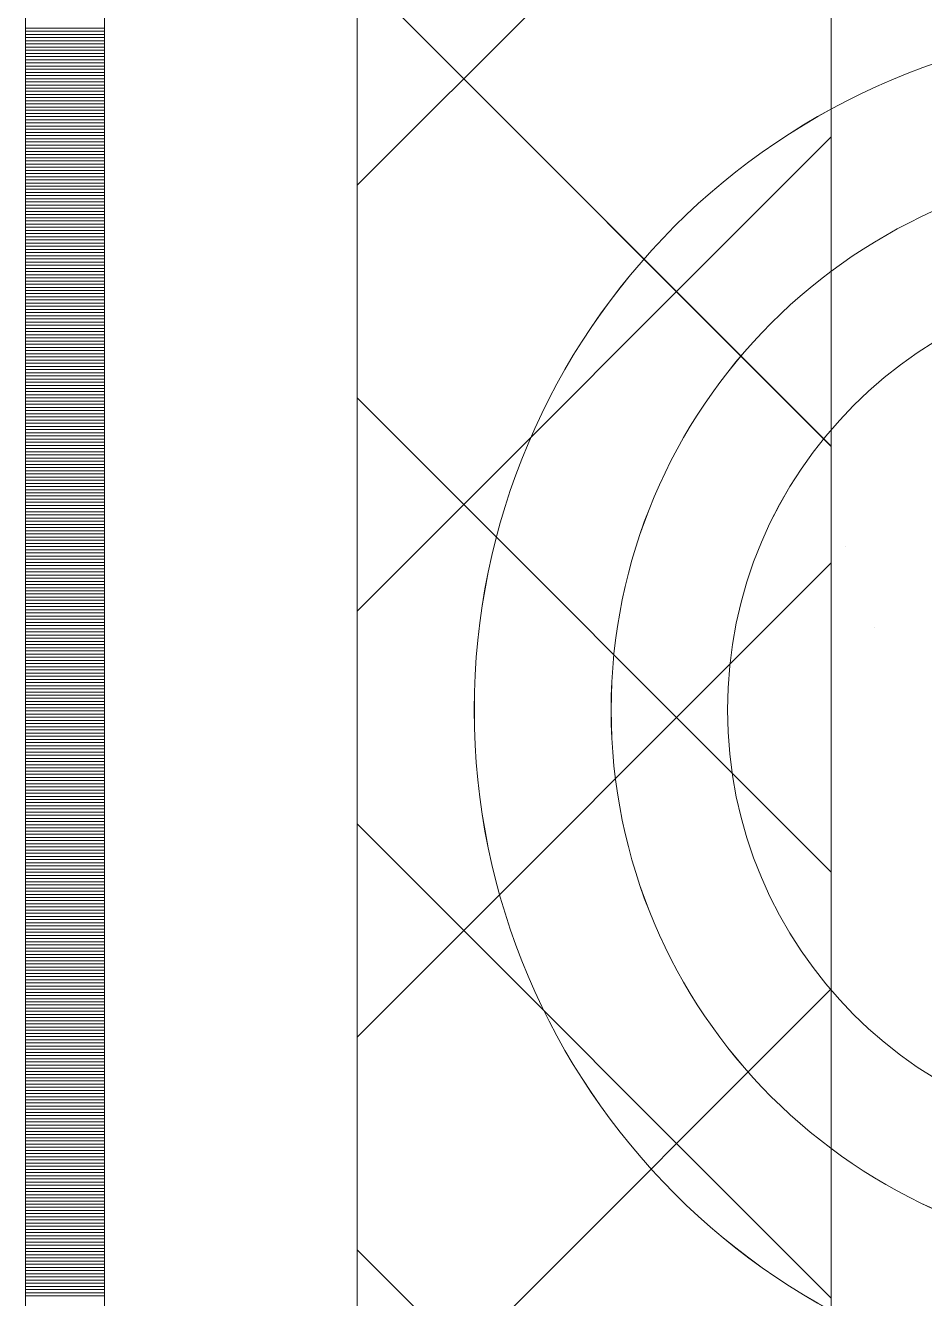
# Model space of a CAD drawing. Header units: millimetres. Extents: x 470010 to 1231400, y -134005 to 421770.
# Drawn here: x 672518.6 to 672803.1, y -29239.3 to -28836.7 of the extents above; entities that cross this region are included whole.
import ezdxf
from ezdxf.enums import TextEntityAlignment as Align

# ---------------------------------------------------------------- set-up
doc = ezdxf.new("R2010")
doc.units = ezdxf.units.MM
doc.linetypes.add('DASHED', pattern=[19.05, 12.7, -6.35])
doc.layers.get('Defpoints').update_dxf_attribs({"color": 140})
doc.layers.add('АР_Делит', color=120, linetype='Continuous', lineweight=0, plot=False)
for name, color, linetype, lineweight in [('АР_Стены ПЕНОблок', 52, 'Continuous', 20), ('АР_Тонкая', 254, 'Continuous', 5), ('АР_Утеплитель', 31, 'Continuous', 0), ('АР_Штриховка', 8, 'Continuous', 0)]:
    doc.layers.add(name, color=color, linetype=linetype, lineweight=lineweight)
doc.layers.add('РД_Оси_100', color=7, linetype='Continuous', lineweight=0, true_color=0x525252)
doc.styles.add('style1', font='ARIALN.TTF')

# ---------------------------------------------------------------- blocks, each defined once
blk = doc.blocks.new('СОШ_2200_АР_ОСИ_М100_28.05.24')
at = {"layer": 'АР_Делит', "color": 251, "linetype": 'DASHED', "true_color": 0x636466}
blk.add_lwpolyline([(114955, 135155), (114955, -355), (93595.036, -355), (93595.036, 13855), (94145, 13855), (94145, 68320), (66055, 68320), (66055, 13857.73), (83455, 13857.73), (83455, -355), (45245, -355), (45245, 13145), (44695, 13145), (44695, 26755), (45245, 26755), (45245, 68320), (20455, 68320), (20455, 26755), (27955, 26755), (27955, 13145), (-355, 13145), (-355, 100855)], dxfattribs=at)
blk = doc.blocks.new('A$C9108343f')
at = {"layer": 'АР_Делит', "color": 18, "true_color": 0x000000}
for radius in [216.34, 173.04, 136.21]:
    blk.add_circle((7158.34, 71313.08), radius, dxfattribs=at)
at = {"layer": 'АР_Стены ПЕНОблок', "color": 18, "linetype": 'Continuous', "lineweight": 20, "true_color": 0x000000}
blk.add_line((7054.96, 97555), (7054.96, 21355), dxfattribs=at)
at = {"layer": 'АР_Тонкая', "color": 18, "linetype": 'Continuous', "lineweight": 5, "true_color": 0x000000}
for p, q in [((6799.96, 97555), (6799.96, 21355)), ((6824.96, 97555), (6824.96, 21355)), ((6824.96, 21355), (6824.96, 97555)), ((6904.96, 21355), (6904.96, 97555))]:
    blk.add_line(p, q, dxfattribs=at)
at = {"layer": 'АР_Утеплитель', "color": 18, "linetype": 'Continuous', "lineweight": 0, "true_color": 0x000000}
for p, q in [((6904.96, 97555), (6904.96, 21355)), ((7054.96, 21355), (7054.96, 97555))]:
    blk.add_line(p, q, dxfattribs=at)
at = {"layer": 'АР_Штриховка', "color": 18, "linetype": 'Continuous', "lineweight": 0, "true_color": 0x000000}
for p, q in [((6904.96, 71479.02), (7054.96, 71629.02)), ((7054.96, 71396.46), (6904.96, 71546.46)), ((6799.96, 71528.75), (6824.96, 71528.75)), ((6799.96, 71527.75), (6824.96, 71527.75)), ((6799.96, 71526.75), (6824.96, 71526.75)), ((6799.96, 71525.75), (6824.96, 71525.75)), ((6799.96, 71524.75), (6824.96, 71524.75)), ((6799.96, 71523.75), (6824.96, 71523.75)), ((6799.96, 71522.75), (6824.96, 71522.75)), ((6799.96, 71521.75), (6824.96, 71521.75)), ((6799.96, 71520.75), (6824.96, 71520.75)), ((6799.96, 71519.75), (6824.96, 71519.75)), ((6799.96, 71518.75), (6824.96, 71518.75)), ((6799.96, 71517.75), (6824.96, 71517.75)), ((6799.96, 71516.75), (6824.96, 71516.75)), ((6799.96, 71515.75), (6824.96, 71515.75)), ((6799.96, 71514.75), (6824.96, 71514.75)), ((6799.96, 71513.75), (6824.96, 71513.75)), ((6799.96, 71512.75), (6824.96, 71512.75)), ((6799.96, 71511.75), (6824.96, 71511.75)), ((6799.96, 71510.75), (6824.96, 71510.75)), ((6799.96, 71509.75), (6824.96, 71509.75)), ((6799.96, 71508.75), (6824.96, 71508.75)), ((6799.96, 71507.75), (6824.96, 71507.75)), ((6799.96, 71506.75), (6824.96, 71506.75)), ((6799.96, 71505.75), (6824.96, 71505.75)), ((6799.96, 71504.75), (6824.96, 71504.75)), ((6799.96, 71503.75), (6824.96, 71503.75)), ((6799.96, 71502.75), (6824.96, 71502.75)), ((6799.96, 71501.75), (6824.96, 71501.75)), ((6799.96, 71500.75), (6824.96, 71500.75)), ((6799.96, 71499.75), (6824.96, 71499.75)), ((6799.96, 71498.75), (6824.96, 71498.75)), ((6799.96, 71497.75), (6824.96, 71497.75)), ((6799.96, 71496.75), (6824.96, 71496.75)), ((6799.96, 71495.75), (6824.96, 71495.75)), ((6799.96, 71494.75), (6824.96, 71494.75)), ((6799.96, 71493.75), (6824.96, 71493.75)), ((6799.96, 71492.75), (6824.96, 71492.75)), ((6904.96, 71344.32), (7054.96, 71494.32)), ((6799.96, 71491.75), (6824.96, 71491.75)), ((6799.96, 71490.75), (6824.96, 71490.75)), ((6799.96, 71489.75), (6824.96, 71489.75)), ((6799.96, 71488.75), (6824.96, 71488.75)), ((6799.96, 71487.75), (6824.96, 71487.75)), ((6799.96, 71486.75), (6824.96, 71486.75)), ((6799.96, 71485.75), (6824.96, 71485.75)), ((6799.96, 71484.75), (6824.96, 71484.75)), ((6799.96, 71483.75), (6824.96, 71483.75)), ((6799.96, 71482.75), (6824.96, 71482.75)), ((6799.96, 71481.75), (6824.96, 71481.75)), ((6799.96, 71480.75), (6824.96, 71480.75)), ((6799.96, 71479.75), (6824.96, 71479.75)), ((6799.96, 71478.75), (6824.96, 71478.75)), ((6799.96, 71477.75), (6824.96, 71477.75)), ((6799.96, 71476.75), (6824.96, 71476.75)), ((6799.96, 71475.75), (6824.96, 71475.75)), ((6799.96, 71474.75), (6824.96, 71474.75)), ((6799.96, 71473.75), (6824.96, 71473.75)), ((6799.96, 71472.75), (6824.96, 71472.75)), ((6799.96, 71471.75), (6824.96, 71471.75)), ((6799.96, 71470.75), (6824.96, 71470.75)), ((6799.96, 71469.75), (6824.96, 71469.75)), ((6799.96, 71468.75), (6824.96, 71468.75)), ((6799.96, 71467.75), (6824.96, 71467.75)), ((6799.96, 71466.75), (6824.96, 71466.75)), ((6799.96, 71465.75), (6824.96, 71465.75)), ((6799.96, 71464.75), (6824.96, 71464.75)), ((6799.96, 71463.75), (6824.96, 71463.75)), ((6799.96, 71462.75), (6824.96, 71462.75)), ((6799.96, 71461.75), (6824.96, 71461.75)), ((6799.96, 71460.75), (6824.96, 71460.75)), ((6799.96, 71459.75), (6824.96, 71459.75)), ((6799.96, 71458.75), (6824.96, 71458.75)), ((6799.96, 71457.75), (6824.96, 71457.75)), ((6799.96, 71456.75), (6824.96, 71456.75)), ((6799.96, 71455.75), (6824.96, 71455.75)), ((6799.96, 71454.75), (6824.96, 71454.75)), ((6799.96, 71453.75), (6824.96, 71453.75)), ((6799.96, 71452.75), (6824.96, 71452.75)), ((6799.96, 71451.75), (6824.96, 71451.75)), ((6799.96, 71450.75), (6824.96, 71450.75)), ((6799.96, 71449.75), (6824.96, 71449.75)), ((6799.96, 71448.75), (6824.96, 71448.75)), ((6799.96, 71447.75), (6824.96, 71447.75)), ((6799.96, 71446.75), (6824.96, 71446.75)), ((6799.96, 71445.75), (6824.96, 71445.75)), ((6799.96, 71444.75), (6824.96, 71444.75)), ((6799.96, 71443.75), (6824.96, 71443.75)), ((6799.96, 71442.75), (6824.96, 71442.75)), ((6799.96, 71441.75), (6824.96, 71441.75)), ((6799.96, 71440.75), (6824.96, 71440.75)), ((6799.96, 71439.75), (6824.96, 71439.75)), ((6799.96, 71438.75), (6824.96, 71438.75)), ((6799.96, 71437.75), (6824.96, 71437.75)), ((6799.96, 71436.75), (6824.96, 71436.75)), ((6799.96, 71435.75), (6824.96, 71435.75)), ((6799.96, 71434.75), (6824.96, 71434.75)), ((6799.96, 71433.75), (6824.96, 71433.75)), ((6799.96, 71432.75), (6824.96, 71432.75)), ((6799.96, 71431.75), (6824.96, 71431.75)), ((6799.96, 71430.75), (6824.96, 71430.75)), ((6799.96, 71429.75), (6824.96, 71429.75)), ((6799.96, 71428.75), (6824.96, 71428.75)), ((6799.96, 71427.75), (6824.96, 71427.75)), ((6799.96, 71426.75), (6824.96, 71426.75)), ((6799.96, 71425.75), (6824.96, 71425.75)), ((6799.96, 71424.75), (6824.96, 71424.75)), ((6799.96, 71423.75), (6824.96, 71423.75)), ((6799.96, 71422.75), (6824.96, 71422.75)), ((6799.96, 71421.75), (6824.96, 71421.75)), ((6799.96, 71420.75), (6824.96, 71420.75)), ((6799.96, 71419.75), (6824.96, 71419.75)), ((6799.96, 71418.75), (6824.96, 71418.75)), ((6799.96, 71417.75), (6824.96, 71417.75)), ((6799.96, 71416.75), (6824.96, 71416.75)), ((6799.96, 71415.75), (6824.96, 71415.75)), ((6799.96, 71414.75), (6824.96, 71414.75)), ((6799.96, 71413.75), (6824.96, 71413.75)), ((6799.96, 71412.75), (6824.96, 71412.75)), ((6799.96, 71411.75), (6824.96, 71411.75)), ((6799.96, 71410.75), (6824.96, 71410.75)), ((6799.96, 71409.75), (6824.96, 71409.75)), ((6799.96, 71408.75), (6824.96, 71408.75)), ((7054.96, 71261.75), (6904.96, 71411.75)), ((6799.96, 71407.75), (6824.96, 71407.75)), ((6799.96, 71406.75), (6824.96, 71406.75)), ((6799.96, 71405.75), (6824.96, 71405.75)), ((6799.96, 71404.75), (6824.96, 71404.75)), ((6799.96, 71403.75), (6824.96, 71403.75)), ((6799.96, 71402.75), (6824.96, 71402.75)), ((6799.96, 71401.75), (6824.96, 71401.75)), ((6799.96, 71400.75), (6824.96, 71400.75)), ((6799.96, 71399.75), (6824.96, 71399.75)), ((6799.96, 71398.75), (6824.96, 71398.75)), ((6799.96, 71397.75), (6824.96, 71397.75)), ((6799.96, 71396.75), (6824.96, 71396.75)), ((6799.96, 71395.75), (6824.96, 71395.75)), ((6799.96, 71394.75), (6824.96, 71394.75)), ((6799.96, 71393.75), (6824.96, 71393.75)), ((6799.96, 71392.75), (6824.96, 71392.75)), ((6799.96, 71391.75), (6824.96, 71391.75)), ((6799.96, 71390.75), (6824.96, 71390.75)), ((6799.96, 71389.75), (6824.96, 71389.75)), ((6799.96, 71388.75), (6824.96, 71388.75)), ((6799.96, 71387.75), (6824.96, 71387.75)), ((6799.96, 71386.75), (6824.96, 71386.75)), ((6799.96, 71385.75), (6824.96, 71385.75)), ((6799.96, 71384.75), (6824.96, 71384.75)), ((6799.96, 71383.75), (6824.96, 71383.75)), ((6799.96, 71382.75), (6824.96, 71382.75)), ((6799.96, 71381.75), (6824.96, 71381.75)), ((6799.96, 71380.75), (6824.96, 71380.75)), ((6799.96, 71379.75), (6824.96, 71379.75)), ((6799.96, 71378.75), (6824.96, 71378.75)), ((6799.96, 71377.75), (6824.96, 71377.75)), ((6799.96, 71376.75), (6824.96, 71376.75)), ((6799.96, 71375.75), (6824.96, 71375.75)), ((6799.96, 71374.75), (6824.96, 71374.75)), ((6799.96, 71373.75), (6824.96, 71373.75)), ((6799.96, 71372.75), (6824.96, 71372.75)), ((6799.96, 71371.75), (6824.96, 71371.75)), ((6799.96, 71370.75), (6824.96, 71370.75)), ((6799.96, 71369.75), (6824.96, 71369.75)), ((6799.96, 71368.75), (6824.96, 71368.75)), ((6799.96, 71367.75), (6824.96, 71367.75)), ((6799.96, 71366.75), (6824.96, 71366.75)), ((6799.96, 71365.75), (6824.96, 71365.75)), ((6799.96, 71364.75), (6824.96, 71364.75)), ((6799.96, 71363.75), (6824.96, 71363.75)), ((7059.53, 71364.83), (7059.53, 71364.83)), ((6799.96, 71362.75), (6824.96, 71362.75)), ((6799.96, 71361.75), (6824.96, 71361.75)), ((6799.96, 71360.75), (6824.96, 71360.75)), ((6799.96, 71359.75), (6824.96, 71359.75)), ((6799.96, 71358.75), (6824.96, 71358.75)), ((6799.96, 71357.75), (6824.96, 71357.75)), ((6799.96, 71356.75), (6824.96, 71356.75)), ((6799.96, 71355.75), (6824.96, 71355.75)), ((6904.96, 71209.61), (7054.96, 71359.61)), ((6799.96, 71354.75), (6824.96, 71354.75)), ((6799.96, 71353.75), (6824.96, 71353.75)), ((6799.96, 71352.75), (6824.96, 71352.75)), ((6799.96, 71351.75), (6824.96, 71351.75)), ((6799.96, 71350.75), (6824.96, 71350.75)), ((6799.96, 71349.75), (6824.96, 71349.75)), ((6799.96, 71348.75), (6824.96, 71348.75)), ((6799.96, 71347.75), (6824.96, 71347.75)), ((6799.96, 71346.75), (6824.96, 71346.75)), ((6799.96, 71345.75), (6824.96, 71345.75)), ((6799.96, 71344.75), (6824.96, 71344.75)), ((6799.96, 71343.75), (6824.96, 71343.75)), ((6799.96, 71342.75), (6824.96, 71342.75)), ((6799.96, 71341.75), (6824.96, 71341.75)), ((6799.96, 71340.75), (6824.96, 71340.75)), ((6799.96, 71339.75), (6824.96, 71339.75)), ((6799.96, 71338.75), (6824.96, 71338.75)), ((6799.96, 71337.75), (6824.96, 71337.75)), ((6799.96, 71336.75), (6824.96, 71336.75)), ((6799.96, 71335.75), (6824.96, 71335.75)), ((7068.67, 71339.21), (7068.67, 71339.21)), ((6799.96, 71334.75), (6824.96, 71334.75)), ((6799.96, 71333.75), (6824.96, 71333.75)), ((6799.96, 71332.75), (6824.96, 71332.75)), ((6799.96, 71331.75), (6824.96, 71331.75)), ((6799.96, 71330.75), (6824.96, 71330.75)), ((6799.96, 71329.75), (6824.96, 71329.75)), ((6799.96, 71328.75), (6824.96, 71328.75)), ((6799.96, 71327.75), (6824.96, 71327.75)), ((6799.96, 71326.75), (6824.96, 71326.75)), ((6799.96, 71325.75), (6824.96, 71325.75)), ((6799.96, 71324.75), (6824.96, 71324.75)), ((6799.96, 71323.75), (6824.96, 71323.75)), ((6799.96, 71322.75), (6824.96, 71322.75)), ((6799.96, 71321.75), (6824.96, 71321.75)), ((6799.96, 71320.75), (6824.96, 71320.75)), ((6799.96, 71319.75), (6824.96, 71319.75)), ((6799.96, 71318.75), (6824.96, 71318.75)), ((6799.96, 71317.75), (6824.96, 71317.75)), ((6799.96, 71316.75), (6824.96, 71316.75)), ((6799.96, 71315.75), (6824.96, 71315.75)), ((6799.96, 71314.75), (6824.96, 71314.75)), ((6799.96, 71313.75), (6824.96, 71313.75)), ((6799.96, 71312.75), (6824.96, 71312.75)), ((6799.96, 71311.75), (6824.96, 71311.75)), ((6799.96, 71310.75), (6824.96, 71310.75)), ((6799.96, 71309.75), (6824.96, 71309.75)), ((6799.96, 71308.75), (6824.96, 71308.75)), ((6799.96, 71307.75), (6824.96, 71307.75)), ((6799.96, 71306.75), (6824.96, 71306.75)), ((6799.96, 71305.75), (6824.96, 71305.75)), ((6799.96, 71304.75), (6824.96, 71304.75)), ((6799.96, 71303.75), (6824.96, 71303.75)), ((6799.96, 71302.75), (6824.96, 71302.75)), ((6799.96, 71301.75), (6824.96, 71301.75)), ((6799.96, 71300.75), (6824.96, 71300.75)), ((6799.96, 71299.75), (6824.96, 71299.75)), ((6799.96, 71298.75), (6824.96, 71298.75)), ((6799.96, 71297.75), (6824.96, 71297.75)), ((6799.96, 71296.75), (6824.96, 71296.75)), ((6799.96, 71295.75), (6824.96, 71295.75)), ((6799.96, 71294.75), (6824.96, 71294.75)), ((6799.96, 71293.75), (6824.96, 71293.75)), ((6799.96, 71292.75), (6824.96, 71292.75)), ((6799.96, 71291.75), (6824.96, 71291.75)), ((6799.96, 71290.75), (6824.96, 71290.75)), ((6799.96, 71289.75), (6824.96, 71289.75)), ((6799.96, 71288.75), (6824.96, 71288.75)), ((6799.96, 71287.75), (6824.96, 71287.75)), ((6799.96, 71286.75), (6824.96, 71286.75)), ((6799.96, 71285.75), (6824.96, 71285.75)), ((6799.96, 71284.75), (6824.96, 71284.75)), ((6799.96, 71283.75), (6824.96, 71283.75)), ((6799.96, 71282.75), (6824.96, 71282.75)), ((6799.96, 71281.75), (6824.96, 71281.75)), ((6799.96, 71280.75), (6824.96, 71280.75)), ((6799.96, 71279.75), (6824.96, 71279.75)), ((6799.96, 71278.75), (6824.96, 71278.75)), ((6799.96, 71277.75), (6824.96, 71277.75)), ((6799.96, 71276.75), (6824.96, 71276.75)), ((6799.96, 71275.75), (6824.96, 71275.75)), ((7054.96, 71127.05), (6904.96, 71277.05)), ((6799.96, 71274.75), (6824.96, 71274.75)), ((6799.96, 71273.75), (6824.96, 71273.75)), ((6799.96, 71272.75), (6824.96, 71272.75)), ((6799.96, 71271.75), (6824.96, 71271.75)), ((6799.96, 71270.75), (6824.96, 71270.75)), ((6799.96, 71269.75), (6824.96, 71269.75)), ((6799.96, 71268.75), (6824.96, 71268.75)), ((6799.96, 71267.75), (6824.96, 71267.75)), ((6799.96, 71266.75), (6824.96, 71266.75)), ((6799.96, 71265.75), (6824.96, 71265.75)), ((6799.96, 71264.75), (6824.96, 71264.75)), ((6799.96, 71263.75), (6824.96, 71263.75)), ((6799.96, 71262.75), (6824.96, 71262.75)), ((6799.96, 71261.75), (6824.96, 71261.75)), ((6799.96, 71260.75), (6824.96, 71260.75)), ((6799.96, 71259.75), (6824.96, 71259.75)), ((6799.96, 71258.75), (6824.96, 71258.75)), ((6799.96, 71257.75), (6824.96, 71257.75)), ((6799.96, 71256.75), (6824.96, 71256.75)), ((6799.96, 71255.75), (6824.96, 71255.75)), ((6799.96, 71254.75), (6824.96, 71254.75)), ((6799.96, 71253.75), (6824.96, 71253.75)), ((6799.96, 71252.75), (6824.96, 71252.75)), ((6799.96, 71251.75), (6824.96, 71251.75)), ((6799.96, 71250.75), (6824.96, 71250.75)), ((6799.96, 71249.75), (6824.96, 71249.75)), ((6799.96, 71248.75), (6824.96, 71248.75)), ((6799.96, 71247.75), (6824.96, 71247.75)), ((6799.96, 71246.75), (6824.96, 71246.75)), ((6799.96, 71245.75), (6824.96, 71245.75)), ((6799.96, 71244.75), (6824.96, 71244.75)), ((6799.96, 71243.75), (6824.96, 71243.75)), ((6799.96, 71242.75), (6824.96, 71242.75)), ((6799.96, 71241.75), (6824.96, 71241.75)), ((6799.96, 71240.75), (6824.96, 71240.75)), ((6799.96, 71239.75), (6824.96, 71239.75)), ((6799.96, 71238.75), (6824.96, 71238.75)), ((6799.96, 71237.75), (6824.96, 71237.75)), ((6799.96, 71236.75), (6824.96, 71236.75)), ((6799.96, 71235.75), (6824.96, 71235.75)), ((6799.96, 71234.75), (6824.96, 71234.75)), ((6799.96, 71233.75), (6824.96, 71233.75)), ((6799.96, 71232.75), (6824.96, 71232.75)), ((6799.96, 71231.75), (6824.96, 71231.75)), ((6799.96, 71230.75), (6824.96, 71230.75)), ((6799.96, 71229.75), (6824.96, 71229.75)), ((6799.96, 71228.75), (6824.96, 71228.75)), ((6799.96, 71227.75), (6824.96, 71227.75)), ((6799.96, 71226.75), (6824.96, 71226.75)), ((6799.96, 71225.75), (6824.96, 71225.75)), ((6799.96, 71224.75), (6824.96, 71224.75)), ((6799.96, 71223.75), (6824.96, 71223.75)), ((6904.96, 71074.91), (7054.96, 71224.91)), ((6799.96, 71222.75), (6824.96, 71222.75)), ((6799.96, 71221.75), (6824.96, 71221.75)), ((6799.96, 71220.75), (6824.96, 71220.75)), ((6799.96, 71219.75), (6824.96, 71219.75)), ((6799.96, 71218.75), (6824.96, 71218.75)), ((6799.96, 71217.75), (6824.96, 71217.75)), ((6799.96, 71216.75), (6824.96, 71216.75)), ((6799.96, 71215.75), (6824.96, 71215.75)), ((6799.96, 71214.75), (6824.96, 71214.75)), ((6799.96, 71213.75), (6824.96, 71213.75)), ((6799.96, 71212.75), (6824.96, 71212.75)), ((6799.96, 71211.75), (6824.96, 71211.75)), ((6799.96, 71210.75), (6824.96, 71210.75)), ((6799.96, 71209.75), (6824.96, 71209.75)), ((6799.96, 71208.75), (6824.96, 71208.75)), ((6799.96, 71207.75), (6824.96, 71207.75)), ((6799.96, 71206.75), (6824.96, 71206.75)), ((6799.96, 71205.75), (6824.96, 71205.75)), ((6799.96, 71204.75), (6824.96, 71204.75)), ((6799.96, 71203.75), (6824.96, 71203.75)), ((6799.96, 71202.75), (6824.96, 71202.75)), ((6799.96, 71201.75), (6824.96, 71201.75)), ((6799.96, 71200.75), (6824.96, 71200.75)), ((6799.96, 71199.75), (6824.96, 71199.75)), ((6799.96, 71198.75), (6824.96, 71198.75)), ((6799.96, 71197.75), (6824.96, 71197.75)), ((6799.96, 71196.75), (6824.96, 71196.75)), ((6799.96, 71195.75), (6824.96, 71195.75)), ((6799.96, 71194.75), (6824.96, 71194.75)), ((6799.96, 71193.75), (6824.96, 71193.75)), ((6799.96, 71192.75), (6824.96, 71192.75)), ((6799.96, 71191.75), (6824.96, 71191.75)), ((6799.96, 71190.75), (6824.96, 71190.75)), ((6799.96, 71189.75), (6824.96, 71189.75)), ((6799.96, 71188.75), (6824.96, 71188.75)), ((6799.96, 71187.75), (6824.96, 71187.75)), ((6799.96, 71186.75), (6824.96, 71186.75)), ((6799.96, 71185.75), (6824.96, 71185.75)), ((6799.96, 71184.75), (6824.96, 71184.75)), ((6799.96, 71183.75), (6824.96, 71183.75)), ((6799.96, 71182.75), (6824.96, 71182.75)), ((6799.96, 71181.75), (6824.96, 71181.75)), ((6799.96, 71180.75), (6824.96, 71180.75)), ((6799.96, 71179.75), (6824.96, 71179.75)), ((6799.96, 71178.75), (6824.96, 71178.75)), ((6799.96, 71177.75), (6824.96, 71177.75)), ((6799.96, 71176.75), (6824.96, 71176.75)), ((6799.96, 71175.75), (6824.96, 71175.75)), ((6799.96, 71174.75), (6824.96, 71174.75)), ((6799.96, 71173.75), (6824.96, 71173.75)), ((6799.96, 71172.75), (6824.96, 71172.75)), ((6799.96, 71171.75), (6824.96, 71171.75)), ((6799.96, 71170.75), (6824.96, 71170.75)), ((6799.96, 71169.75), (6824.96, 71169.75)), ((6799.96, 71168.75), (6824.96, 71168.75)), ((6799.96, 71167.75), (6824.96, 71167.75)), ((6799.96, 71166.75), (6824.96, 71166.75)), ((6799.96, 71165.75), (6824.96, 71165.75)), ((6799.96, 71164.75), (6824.96, 71164.75)), ((6799.96, 71163.75), (6824.96, 71163.75)), ((6799.96, 71162.75), (6824.96, 71162.75)), ((6799.96, 71161.75), (6824.96, 71161.75)), ((6799.96, 71160.75), (6824.96, 71160.75)), ((6799.96, 71159.75), (6824.96, 71159.75)), ((6799.96, 71158.75), (6824.96, 71158.75)), ((6799.96, 71157.75), (6824.96, 71157.75)), ((6799.96, 71156.75), (6824.96, 71156.75)), ((6799.96, 71155.75), (6824.96, 71155.75)), ((6799.96, 71154.75), (6824.96, 71154.75)), ((6799.96, 71153.75), (6824.96, 71153.75)), ((6799.96, 71152.75), (6824.96, 71152.75)), ((6799.96, 71151.75), (6824.96, 71151.75)), ((6799.96, 71150.75), (6824.96, 71150.75)), ((6799.96, 71149.75), (6824.96, 71149.75)), ((6799.96, 71148.75), (6824.96, 71148.75)), ((6799.96, 71147.75), (6824.96, 71147.75)), ((6799.96, 71146.75), (6824.96, 71146.75)), ((6799.96, 71145.75), (6824.96, 71145.75)), ((6799.96, 71144.75), (6824.96, 71144.75)), ((6799.96, 71143.75), (6824.96, 71143.75)), ((6799.96, 71142.75), (6824.96, 71142.75)), ((7054.96, 70992.34), (6904.96, 71142.34)), ((6799.96, 71141.75), (6824.96, 71141.75)), ((6799.96, 71140.75), (6824.96, 71140.75)), ((6799.96, 71139.75), (6824.96, 71139.75)), ((6799.96, 71138.75), (6824.96, 71138.75)), ((6799.96, 71137.75), (6824.96, 71137.75)), ((6799.96, 71136.75), (6824.96, 71136.75)), ((6799.96, 71135.75), (6824.96, 71135.75)), ((6799.96, 71134.75), (6824.96, 71134.75)), ((6799.96, 71133.75), (6824.96, 71133.75)), ((6799.96, 71132.75), (6824.96, 71132.75)), ((6799.96, 71131.75), (6824.96, 71131.75)), ((6799.96, 71130.75), (6824.96, 71130.75)), ((6799.96, 71129.75), (6824.96, 71129.75)), ((6799.96, 71128.75), (6824.96, 71128.75)), ((6799.96, 71127.75), (6824.96, 71127.75))]:
    blk.add_line(p, q, dxfattribs=at)
at = {"layer": 'РД_Оси_100'}
blk.add_blockref('СОШ_2200_АР_ОСИ_М100_28.05.24', (7154.96, 6755), dxfattribs=at)
at = {"layer": 'Defpoints', "color": 18, "true_color": 0x000000, "style": 'style1'}
for p in [(143949.34, 316089.12), (143974.98, 281639.5), (143890.4, 273244.71), (143839.99, 264276.81), (143967.75, 254892.38), (12251.96, 104178.14), (12382.58, 96023.14)]:
    blk.add_attdef('АР-ПОМЕЩЕНИЕ:НАИМЕНОВАНИЕ', text='', height=100, dxfattribs=at).set_placement(p, align=Align.MIDDLE)
at = {"layer": 'Defpoints', "color": 18, "true_color": 0x000000, "style": 'style1', "flags": 8}
for p in [(143951.3, 279099.09), (143848.34, 269251.11), (143875.33, 260094.25), (144049.74, 250824.7), (163419.28, 238153.36), (155897.46, 237965.97), (183037.2, 237965.97), (143342.94, 237876.19)]:
    blk.add_attdef('АР-ПОМЕЩЕНИЕ:НАИМЕНОВАНИЕ', text='', height=100, dxfattribs=at).set_placement(p, align=Align.MIDDLE)

msp = doc.modelspace()

# ---------------------------------------------------------------- linework, layer by layer
at = {"layer": 'АР_Делит', "color": 18, "true_color": 0x000000}
for radius in [216.336, 173.036, 136.212]:
    msp.add_circle((672876.957, -29053.162), radius, dxfattribs=at)
at = {"layer": 'АР_Стены ПЕНОблок', "color": 18, "linetype": 'Continuous', "lineweight": 20, "true_color": 0x000000}
msp.add_line((672773.57, -2811.242), (672773.57, -79011.242), dxfattribs=at)
at = {"layer": 'АР_Тонкая', "color": 18, "linetype": 'Continuous', "lineweight": 5, "true_color": 0x000000}
for p, q in [((672518.57, -2811.242), (672518.57, -79011.242)), ((672543.57, -2811.242), (672543.57, -79011.242)), ((672543.57, -79011.242), (672543.57, -2811.242)), ((672623.57, -79011.242), (672623.57, -2811.242))]:
    msp.add_line(p, q, dxfattribs=at)
at = {"layer": 'АР_Утеплитель', "color": 18, "linetype": 'Continuous', "lineweight": 0, "true_color": 0x000000}
for p, q in [((672623.57, -2811.242), (672623.57, -79011.242)), ((672773.57, -79011.242), (672773.57, -2811.242))]:
    msp.add_line(p, q, dxfattribs=at)
at = {"layer": 'АР_Штриховка', "color": 18, "linetype": 'Continuous', "lineweight": 0, "true_color": 0x000000}
for p, q in [((672623.57, -28887.22), (672773.57, -28737.22)), ((672773.57, -28969.787), (672623.57, -28819.787)), ((672518.57, -28837.492), (672543.57, -28837.492)), ((672518.57, -28838.492), (672543.57, -28838.492)), ((672518.57, -28839.492), (672543.57, -28839.492)), ((672518.57, -28840.492), (672543.57, -28840.492)), ((672518.57, -28841.492), (672543.57, -28841.492)), ((672518.57, -28842.492), (672543.57, -28842.492)), ((672518.57, -28843.492), (672543.57, -28843.492)), ((672518.57, -28844.492), (672543.57, -28844.492)), ((672518.57, -28845.492), (672543.57, -28845.492)), ((672518.57, -28846.492), (672543.57, -28846.492)), ((672518.57, -28847.492), (672543.57, -28847.492)), ((672518.57, -28848.492), (672543.57, -28848.492)), ((672518.57, -28849.492), (672543.57, -28849.492)), ((672518.57, -28850.492), (672543.57, -28850.492)), ((672518.57, -28851.492), (672543.57, -28851.492)), ((672518.57, -28852.492), (672543.57, -28852.492)), ((672518.57, -28853.492), (672543.57, -28853.492)), ((672518.57, -28854.492), (672543.57, -28854.492)), ((672518.57, -28855.492), (672543.57, -28855.492)), ((672518.57, -28856.492), (672543.57, -28856.492)), ((672518.57, -28857.492), (672543.57, -28857.492)), ((672518.57, -28858.492), (672543.57, -28858.492)), ((672518.57, -28859.492), (672543.57, -28859.492)), ((672518.57, -28860.492), (672543.57, -28860.492)), ((672518.57, -28861.492), (672543.57, -28861.492)), ((672518.57, -28862.492), (672543.57, -28862.492)), ((672518.57, -28863.492), (672543.57, -28863.492)), ((672518.57, -28864.492), (672543.57, -28864.492)), ((672518.57, -28865.492), (672543.57, -28865.492)), ((672518.57, -28866.492), (672543.57, -28866.492)), ((672518.57, -28867.492), (672543.57, -28867.492)), ((672518.57, -28868.492), (672543.57, -28868.492)), ((672518.57, -28869.492), (672543.57, -28869.492)), ((672518.57, -28870.492), (672543.57, -28870.492)), ((672518.57, -28871.492), (672543.57, -28871.492)), ((672623.57, -29021.924), (672773.57, -28871.924)), ((672518.57, -28872.492), (672543.57, -28872.492)), ((672518.57, -28873.492), (672543.57, -28873.492)), ((672518.57, -28874.492), (672543.57, -28874.492)), ((672518.57, -28875.492), (672543.57, -28875.492)), ((672518.57, -28876.492), (672543.57, -28876.492)), ((672518.57, -28877.492), (672543.57, -28877.492)), ((672518.57, -28878.492), (672543.57, -28878.492)), ((672518.57, -28879.492), (672543.57, -28879.492)), ((672518.57, -28880.492), (672543.57, -28880.492)), ((672518.57, -28881.492), (672543.57, -28881.492)), ((672518.57, -28882.492), (672543.57, -28882.492)), ((672518.57, -28883.492), (672543.57, -28883.492)), ((672518.57, -28884.492), (672543.57, -28884.492)), ((672518.57, -28885.492), (672543.57, -28885.492)), ((672518.57, -28886.492), (672543.57, -28886.492)), ((672518.57, -28887.492), (672543.57, -28887.492)), ((672518.57, -28888.492), (672543.57, -28888.492)), ((672518.57, -28889.492), (672543.57, -28889.492)), ((672518.57, -28890.492), (672543.57, -28890.492)), ((672518.57, -28891.492), (672543.57, -28891.492)), ((672518.57, -28892.492), (672543.57, -28892.492)), ((672518.57, -28893.492), (672543.57, -28893.492)), ((672518.57, -28894.492), (672543.57, -28894.492)), ((672518.57, -28895.492), (672543.57, -28895.492)), ((672518.57, -28896.492), (672543.57, -28896.492)), ((672518.57, -28897.492), (672543.57, -28897.492)), ((672518.57, -28898.492), (672543.57, -28898.492)), ((672518.57, -28899.492), (672543.57, -28899.492)), ((672518.57, -28900.492), (672543.57, -28900.492)), ((672518.57, -28901.492), (672543.57, -28901.492)), ((672518.57, -28902.492), (672543.57, -28902.492)), ((672518.57, -28903.492), (672543.57, -28903.492)), ((672518.57, -28904.492), (672543.57, -28904.492)), ((672518.57, -28905.492), (672543.57, -28905.492)), ((672518.57, -28906.492), (672543.57, -28906.492)), ((672518.57, -28907.492), (672543.57, -28907.492)), ((672518.57, -28908.492), (672543.57, -28908.492)), ((672518.57, -28909.492), (672543.57, -28909.492)), ((672518.57, -28910.492), (672543.57, -28910.492)), ((672518.57, -28911.492), (672543.57, -28911.492)), ((672518.57, -28912.492), (672543.57, -28912.492)), ((672518.57, -28913.492), (672543.57, -28913.492)), ((672518.57, -28914.492), (672543.57, -28914.492)), ((672518.57, -28915.492), (672543.57, -28915.492)), ((672518.57, -28916.492), (672543.57, -28916.492)), ((672518.57, -28917.492), (672543.57, -28917.492)), ((672518.57, -28918.492), (672543.57, -28918.492)), ((672518.57, -28919.492), (672543.57, -28919.492)), ((672518.57, -28920.492), (672543.57, -28920.492)), ((672518.57, -28921.492), (672543.57, -28921.492)), ((672518.57, -28922.492), (672543.57, -28922.492)), ((672518.57, -28923.492), (672543.57, -28923.492)), ((672518.57, -28924.492), (672543.57, -28924.492)), ((672518.57, -28925.492), (672543.57, -28925.492)), ((672518.57, -28926.492), (672543.57, -28926.492)), ((672518.57, -28927.492), (672543.57, -28927.492)), ((672518.57, -28928.492), (672543.57, -28928.492)), ((672518.57, -28929.492), (672543.57, -28929.492)), ((672518.57, -28930.492), (672543.57, -28930.492)), ((672518.57, -28931.492), (672543.57, -28931.492)), ((672518.57, -28932.492), (672543.57, -28932.492)), ((672518.57, -28933.492), (672543.57, -28933.492)), ((672518.57, -28934.492), (672543.57, -28934.492)), ((672518.57, -28935.492), (672543.57, -28935.492)), ((672518.57, -28936.492), (672543.57, -28936.492)), ((672518.57, -28937.492), (672543.57, -28937.492)), ((672518.57, -28938.492), (672543.57, -28938.492)), ((672518.57, -28939.492), (672543.57, -28939.492)), ((672518.57, -28940.492), (672543.57, -28940.492)), ((672518.57, -28941.492), (672543.57, -28941.492)), ((672518.57, -28942.492), (672543.57, -28942.492)), ((672518.57, -28943.492), (672543.57, -28943.492)), ((672518.57, -28944.492), (672543.57, -28944.492)), ((672518.57, -28945.492), (672543.57, -28945.492)), ((672518.57, -28946.492), (672543.57, -28946.492)), ((672518.57, -28947.492), (672543.57, -28947.492)), ((672518.57, -28948.492), (672543.57, -28948.492)), ((672518.57, -28949.492), (672543.57, -28949.492)), ((672518.57, -28950.492), (672543.57, -28950.492)), ((672518.57, -28951.492), (672543.57, -28951.492)), ((672518.57, -28952.492), (672543.57, -28952.492)), ((672518.57, -28953.492), (672543.57, -28953.492)), ((672518.57, -28954.492), (672543.57, -28954.492)), ((672518.57, -28955.492), (672543.57, -28955.492)), ((672518.57, -28956.492), (672543.57, -28956.492)), ((672773.57, -29104.491), (672623.57, -28954.491)), ((672518.57, -28957.492), (672543.57, -28957.492)), ((672518.57, -28958.492), (672543.57, -28958.492)), ((672518.57, -28959.492), (672543.57, -28959.492)), ((672518.57, -28960.492), (672543.57, -28960.492)), ((672518.57, -28961.492), (672543.57, -28961.492)), ((672518.57, -28962.492), (672543.57, -28962.492)), ((672518.57, -28963.492), (672543.57, -28963.492)), ((672518.57, -28964.492), (672543.57, -28964.492)), ((672518.57, -28965.492), (672543.57, -28965.492)), ((672518.57, -28966.492), (672543.57, -28966.492)), ((672518.57, -28967.492), (672543.57, -28967.492)), ((672518.57, -28968.492), (672543.57, -28968.492)), ((672518.57, -28969.492), (672543.57, -28969.492)), ((672518.57, -28970.492), (672543.57, -28970.492)), ((672518.57, -28971.492), (672543.57, -28971.492)), ((672518.57, -28972.492), (672543.57, -28972.492)), ((672518.57, -28973.492), (672543.57, -28973.492)), ((672518.57, -28974.492), (672543.57, -28974.492)), ((672518.57, -28975.492), (672543.57, -28975.492)), ((672518.57, -28976.492), (672543.57, -28976.492)), ((672518.57, -28977.492), (672543.57, -28977.492)), ((672518.57, -28978.492), (672543.57, -28978.492)), ((672518.57, -28979.492), (672543.57, -28979.492)), ((672518.57, -28980.492), (672543.57, -28980.492)), ((672518.57, -28981.492), (672543.57, -28981.492)), ((672518.57, -28982.492), (672543.57, -28982.492)), ((672518.57, -28983.492), (672543.57, -28983.492)), ((672518.57, -28984.492), (672543.57, -28984.492)), ((672518.57, -28985.492), (672543.57, -28985.492)), ((672518.57, -28986.492), (672543.57, -28986.492)), ((672518.57, -28987.492), (672543.57, -28987.492)), ((672518.57, -28988.492), (672543.57, -28988.492)), ((672518.57, -28989.492), (672543.57, -28989.492)), ((672518.57, -28990.492), (672543.57, -28990.492)), ((672518.57, -28991.492), (672543.57, -28991.492)), ((672518.57, -28992.492), (672543.57, -28992.492)), ((672518.57, -28993.492), (672543.57, -28993.492)), ((672518.57, -28994.492), (672543.57, -28994.492)), ((672518.57, -28995.492), (672543.57, -28995.492)), ((672518.57, -28996.492), (672543.57, -28996.492)), ((672518.57, -28997.492), (672543.57, -28997.492)), ((672518.57, -28998.492), (672543.57, -28998.492)), ((672518.57, -28999.492), (672543.57, -28999.492)), ((672518.57, -29000.492), (672543.57, -29000.492)), ((672518.57, -29001.492), (672543.57, -29001.492)), ((672518.57, -29002.492), (672543.57, -29002.492)), ((672518.57, -29003.492), (672543.57, -29003.492)), ((672518.57, -29004.492), (672543.57, -29004.492)), ((672518.57, -29005.492), (672543.57, -29005.492)), ((672518.57, -29006.492), (672543.57, -29006.492)), ((672518.57, -29007.492), (672543.57, -29007.492)), ((672518.57, -29008.492), (672543.57, -29008.492)), ((672623.57, -29156.628), (672773.57, -29006.628)), ((672518.57, -29009.492), (672543.57, -29009.492)), ((672518.57, -29010.492), (672543.57, -29010.492)), ((672518.57, -29011.492), (672543.57, -29011.492)), ((672518.57, -29012.492), (672543.57, -29012.492)), ((672518.57, -29013.492), (672543.57, -29013.492)), ((672518.57, -29014.492), (672543.57, -29014.492)), ((672518.57, -29015.492), (672543.57, -29015.492)), ((672518.57, -29016.492), (672543.57, -29016.492)), ((672518.57, -29017.492), (672543.57, -29017.492)), ((672518.57, -29018.492), (672543.57, -29018.492)), ((672518.57, -29019.492), (672543.57, -29019.492)), ((672518.57, -29020.492), (672543.57, -29020.492)), ((672518.57, -29021.492), (672543.57, -29021.492)), ((672518.57, -29022.492), (672543.57, -29022.492)), ((672518.57, -29023.492), (672543.57, -29023.492)), ((672518.57, -29024.492), (672543.57, -29024.492)), ((672518.57, -29025.492), (672543.57, -29025.492)), ((672518.57, -29026.492), (672543.57, -29026.492)), ((672518.57, -29027.492), (672543.57, -29027.492)), ((672518.57, -29028.492), (672543.57, -29028.492)), ((672518.57, -29029.492), (672543.57, -29029.492)), ((672518.57, -29030.492), (672543.57, -29030.492)), ((672518.57, -29031.492), (672543.57, -29031.492)), ((672518.57, -29032.492), (672543.57, -29032.492)), ((672518.57, -29033.492), (672543.57, -29033.492)), ((672518.57, -29034.492), (672543.57, -29034.492)), ((672518.57, -29035.492), (672543.57, -29035.492)), ((672518.57, -29036.492), (672543.57, -29036.492)), ((672518.57, -29037.492), (672543.57, -29037.492)), ((672518.57, -29038.492), (672543.57, -29038.492)), ((672518.57, -29039.492), (672543.57, -29039.492)), ((672518.57, -29040.492), (672543.57, -29040.492)), ((672518.57, -29041.492), (672543.57, -29041.492)), ((672518.57, -29042.492), (672543.57, -29042.492)), ((672518.57, -29043.492), (672543.57, -29043.492)), ((672518.57, -29044.492), (672543.57, -29044.492)), ((672518.57, -29045.492), (672543.57, -29045.492)), ((672518.57, -29046.492), (672543.57, -29046.492)), ((672518.57, -29047.492), (672543.57, -29047.492)), ((672518.57, -29048.492), (672543.57, -29048.492)), ((672518.57, -29049.492), (672543.57, -29049.492)), ((672518.57, -29050.492), (672543.57, -29050.492)), ((672518.57, -29051.492), (672543.57, -29051.492)), ((672518.57, -29052.492), (672543.57, -29052.492)), ((672518.57, -29053.492), (672543.57, -29053.492)), ((672518.57, -29054.492), (672543.57, -29054.492)), ((672518.57, -29055.492), (672543.57, -29055.492)), ((672518.57, -29056.492), (672543.57, -29056.492)), ((672518.57, -29057.492), (672543.57, -29057.492)), ((672518.57, -29058.492), (672543.57, -29058.492)), ((672518.57, -29059.492), (672543.57, -29059.492)), ((672518.57, -29060.492), (672543.57, -29060.492)), ((672518.57, -29061.492), (672543.57, -29061.492)), ((672518.57, -29062.492), (672543.57, -29062.492)), ((672518.57, -29063.492), (672543.57, -29063.492)), ((672518.57, -29064.492), (672543.57, -29064.492)), ((672518.57, -29065.492), (672543.57, -29065.492)), ((672518.57, -29066.492), (672543.57, -29066.492)), ((672518.57, -29067.492), (672543.57, -29067.492)), ((672518.57, -29068.492), (672543.57, -29068.492)), ((672518.57, -29069.492), (672543.57, -29069.492)), ((672518.57, -29070.492), (672543.57, -29070.492)), ((672518.57, -29071.492), (672543.57, -29071.492)), ((672518.57, -29072.492), (672543.57, -29072.492)), ((672518.57, -29073.492), (672543.57, -29073.492)), ((672518.57, -29074.492), (672543.57, -29074.492)), ((672518.57, -29075.492), (672543.57, -29075.492)), ((672518.57, -29076.492), (672543.57, -29076.492)), ((672518.57, -29077.492), (672543.57, -29077.492)), ((672518.57, -29078.492), (672543.57, -29078.492)), ((672518.57, -29079.492), (672543.57, -29079.492)), ((672518.57, -29080.492), (672543.57, -29080.492)), ((672518.57, -29081.492), (672543.57, -29081.492)), ((672518.57, -29082.492), (672543.57, -29082.492)), ((672518.57, -29083.492), (672543.57, -29083.492)), ((672518.57, -29084.492), (672543.57, -29084.492)), ((672518.57, -29085.492), (672543.57, -29085.492)), ((672518.57, -29086.492), (672543.57, -29086.492)), ((672518.57, -29087.492), (672543.57, -29087.492)), ((672518.57, -29088.492), (672543.57, -29088.492)), ((672518.57, -29089.492), (672543.57, -29089.492)), ((672773.57, -29239.195), (672623.57, -29089.195)), ((672518.57, -29090.492), (672543.57, -29090.492)), ((672518.57, -29091.492), (672543.57, -29091.492)), ((672518.57, -29092.492), (672543.57, -29092.492)), ((672518.57, -29093.492), (672543.57, -29093.492)), ((672518.57, -29094.492), (672543.57, -29094.492)), ((672518.57, -29095.492), (672543.57, -29095.492)), ((672518.57, -29096.492), (672543.57, -29096.492)), ((672518.57, -29097.492), (672543.57, -29097.492)), ((672518.57, -29098.492), (672543.57, -29098.492)), ((672518.57, -29099.492), (672543.57, -29099.492)), ((672518.57, -29100.492), (672543.57, -29100.492)), ((672518.57, -29101.492), (672543.57, -29101.492)), ((672518.57, -29102.492), (672543.57, -29102.492)), ((672518.57, -29103.492), (672543.57, -29103.492)), ((672518.57, -29104.492), (672543.57, -29104.492)), ((672518.57, -29105.492), (672543.57, -29105.492)), ((672518.57, -29106.492), (672543.57, -29106.492)), ((672518.57, -29107.492), (672543.57, -29107.492)), ((672518.57, -29108.492), (672543.57, -29108.492)), ((672518.57, -29109.492), (672543.57, -29109.492)), ((672518.57, -29110.492), (672543.57, -29110.492)), ((672518.57, -29111.492), (672543.57, -29111.492)), ((672518.57, -29112.492), (672543.57, -29112.492)), ((672518.57, -29113.492), (672543.57, -29113.492)), ((672518.57, -29114.492), (672543.57, -29114.492)), ((672518.57, -29115.492), (672543.57, -29115.492)), ((672518.57, -29116.492), (672543.57, -29116.492)), ((672518.57, -29117.492), (672543.57, -29117.492)), ((672518.57, -29118.492), (672543.57, -29118.492)), ((672518.57, -29119.492), (672543.57, -29119.492)), ((672518.57, -29120.492), (672543.57, -29120.492)), ((672518.57, -29121.492), (672543.57, -29121.492)), ((672518.57, -29122.492), (672543.57, -29122.492)), ((672518.57, -29123.492), (672543.57, -29123.492)), ((672518.57, -29124.492), (672543.57, -29124.492)), ((672518.57, -29125.492), (672543.57, -29125.492)), ((672518.57, -29126.492), (672543.57, -29126.492)), ((672518.57, -29127.492), (672543.57, -29127.492)), ((672518.57, -29128.492), (672543.57, -29128.492)), ((672518.57, -29129.492), (672543.57, -29129.492)), ((672518.57, -29130.492), (672543.57, -29130.492)), ((672518.57, -29131.492), (672543.57, -29131.492)), ((672518.57, -29132.492), (672543.57, -29132.492)), ((672518.57, -29133.492), (672543.57, -29133.492)), ((672518.57, -29134.492), (672543.57, -29134.492)), ((672518.57, -29135.492), (672543.57, -29135.492)), ((672518.57, -29136.492), (672543.57, -29136.492)), ((672518.57, -29137.492), (672543.57, -29137.492)), ((672518.57, -29138.492), (672543.57, -29138.492)), ((672518.57, -29139.492), (672543.57, -29139.492)), ((672518.57, -29140.492), (672543.57, -29140.492)), ((672518.57, -29141.492), (672543.57, -29141.492)), ((672623.57, -29291.332), (672773.57, -29141.332)), ((672518.57, -29142.492), (672543.57, -29142.492)), ((672518.57, -29143.492), (672543.57, -29143.492)), ((672518.57, -29144.492), (672543.57, -29144.492)), ((672518.57, -29145.492), (672543.57, -29145.492)), ((672518.57, -29146.492), (672543.57, -29146.492)), ((672518.57, -29147.492), (672543.57, -29147.492)), ((672518.57, -29148.492), (672543.57, -29148.492)), ((672518.57, -29149.492), (672543.57, -29149.492)), ((672518.57, -29150.492), (672543.57, -29150.492)), ((672518.57, -29151.492), (672543.57, -29151.492)), ((672518.57, -29152.492), (672543.57, -29152.492)), ((672518.57, -29153.492), (672543.57, -29153.492)), ((672518.57, -29154.492), (672543.57, -29154.492)), ((672518.57, -29155.492), (672543.57, -29155.492)), ((672518.57, -29156.492), (672543.57, -29156.492)), ((672518.57, -29157.492), (672543.57, -29157.492)), ((672518.57, -29158.492), (672543.57, -29158.492)), ((672518.57, -29159.492), (672543.57, -29159.492)), ((672518.57, -29160.492), (672543.57, -29160.492)), ((672518.57, -29161.492), (672543.57, -29161.492)), ((672518.57, -29162.492), (672543.57, -29162.492)), ((672518.57, -29163.492), (672543.57, -29163.492)), ((672518.57, -29164.492), (672543.57, -29164.492)), ((672518.57, -29165.492), (672543.57, -29165.492)), ((672518.57, -29166.492), (672543.57, -29166.492)), ((672518.57, -29167.492), (672543.57, -29167.492)), ((672518.57, -29168.492), (672543.57, -29168.492)), ((672518.57, -29169.492), (672543.57, -29169.492)), ((672518.57, -29170.492), (672543.57, -29170.492)), ((672518.57, -29171.492), (672543.57, -29171.492)), ((672518.57, -29172.492), (672543.57, -29172.492)), ((672518.57, -29173.492), (672543.57, -29173.492)), ((672518.57, -29174.492), (672543.57, -29174.492)), ((672518.57, -29175.492), (672543.57, -29175.492)), ((672518.57, -29176.492), (672543.57, -29176.492)), ((672518.57, -29177.492), (672543.57, -29177.492)), ((672518.57, -29178.492), (672543.57, -29178.492)), ((672518.57, -29179.492), (672543.57, -29179.492)), ((672518.57, -29180.492), (672543.57, -29180.492)), ((672518.57, -29181.492), (672543.57, -29181.492)), ((672518.57, -29182.492), (672543.57, -29182.492)), ((672518.57, -29183.492), (672543.57, -29183.492)), ((672518.57, -29184.492), (672543.57, -29184.492)), ((672518.57, -29185.492), (672543.57, -29185.492)), ((672518.57, -29186.492), (672543.57, -29186.492)), ((672518.57, -29187.492), (672543.57, -29187.492)), ((672518.57, -29188.492), (672543.57, -29188.492)), ((672518.57, -29189.492), (672543.57, -29189.492)), ((672518.57, -29190.492), (672543.57, -29190.492)), ((672518.57, -29191.492), (672543.57, -29191.492)), ((672518.57, -29192.492), (672543.57, -29192.492)), ((672518.57, -29193.492), (672543.57, -29193.492)), ((672518.57, -29194.492), (672543.57, -29194.492)), ((672518.57, -29195.492), (672543.57, -29195.492)), ((672518.57, -29196.492), (672543.57, -29196.492)), ((672518.57, -29197.492), (672543.57, -29197.492)), ((672518.57, -29198.492), (672543.57, -29198.492)), ((672518.57, -29199.492), (672543.57, -29199.492)), ((672518.57, -29200.492), (672543.57, -29200.492)), ((672518.57, -29201.492), (672543.57, -29201.492)), ((672518.57, -29202.492), (672543.57, -29202.492)), ((672518.57, -29203.492), (672543.57, -29203.492)), ((672518.57, -29204.492), (672543.57, -29204.492)), ((672518.57, -29205.492), (672543.57, -29205.492)), ((672518.57, -29206.492), (672543.57, -29206.492)), ((672518.57, -29207.492), (672543.57, -29207.492)), ((672518.57, -29208.492), (672543.57, -29208.492)), ((672518.57, -29209.492), (672543.57, -29209.492)), ((672518.57, -29210.492), (672543.57, -29210.492)), ((672518.57, -29211.492), (672543.57, -29211.492)), ((672518.57, -29212.492), (672543.57, -29212.492)), ((672518.57, -29213.492), (672543.57, -29213.492)), ((672518.57, -29214.492), (672543.57, -29214.492)), ((672518.57, -29215.492), (672543.57, -29215.492)), ((672518.57, -29216.492), (672543.57, -29216.492)), ((672518.57, -29217.492), (672543.57, -29217.492)), ((672518.57, -29218.492), (672543.57, -29218.492)), ((672518.57, -29219.492), (672543.57, -29219.492)), ((672518.57, -29220.492), (672543.57, -29220.492)), ((672518.57, -29221.492), (672543.57, -29221.492)), ((672518.57, -29222.492), (672543.57, -29222.492)), ((672518.57, -29223.492), (672543.57, -29223.492)), ((672518.57, -29224.492), (672543.57, -29224.492)), ((672518.57, -29225.492), (672543.57, -29225.492)), ((672518.57, -29226.492), (672543.57, -29226.492)), ((672773.57, -29373.899), (672623.57, -29223.899)), ((672518.57, -29227.492), (672543.57, -29227.492)), ((672518.57, -29228.492), (672543.57, -29228.492)), ((672518.57, -29229.492), (672543.57, -29229.492)), ((672518.57, -29230.492), (672543.57, -29230.492)), ((672518.57, -29231.492), (672543.57, -29231.492)), ((672518.57, -29232.492), (672543.57, -29232.492)), ((672518.57, -29233.492), (672543.57, -29233.492)), ((672518.57, -29234.492), (672543.57, -29234.492)), ((672518.57, -29235.492), (672543.57, -29235.492)), ((672518.57, -29236.492), (672543.57, -29236.492)), ((672518.57, -29237.492), (672543.57, -29237.492)), ((672518.57, -29238.492), (672543.57, -29238.492))]:
    msp.add_line(p, q, dxfattribs=at)

# ---------------------------------------------------------------- block references
msp.add_blockref('A$C9108343f', (665718.612, -100366.242))
at = {"layer": 'РД_Оси_100'}
msp.add_blockref('СОШ_2200_АР_ОСИ_М100_28.05.24', (672873.57, -93611.242), dxfattribs=at)

doc.saveas('drawing.dxf')
